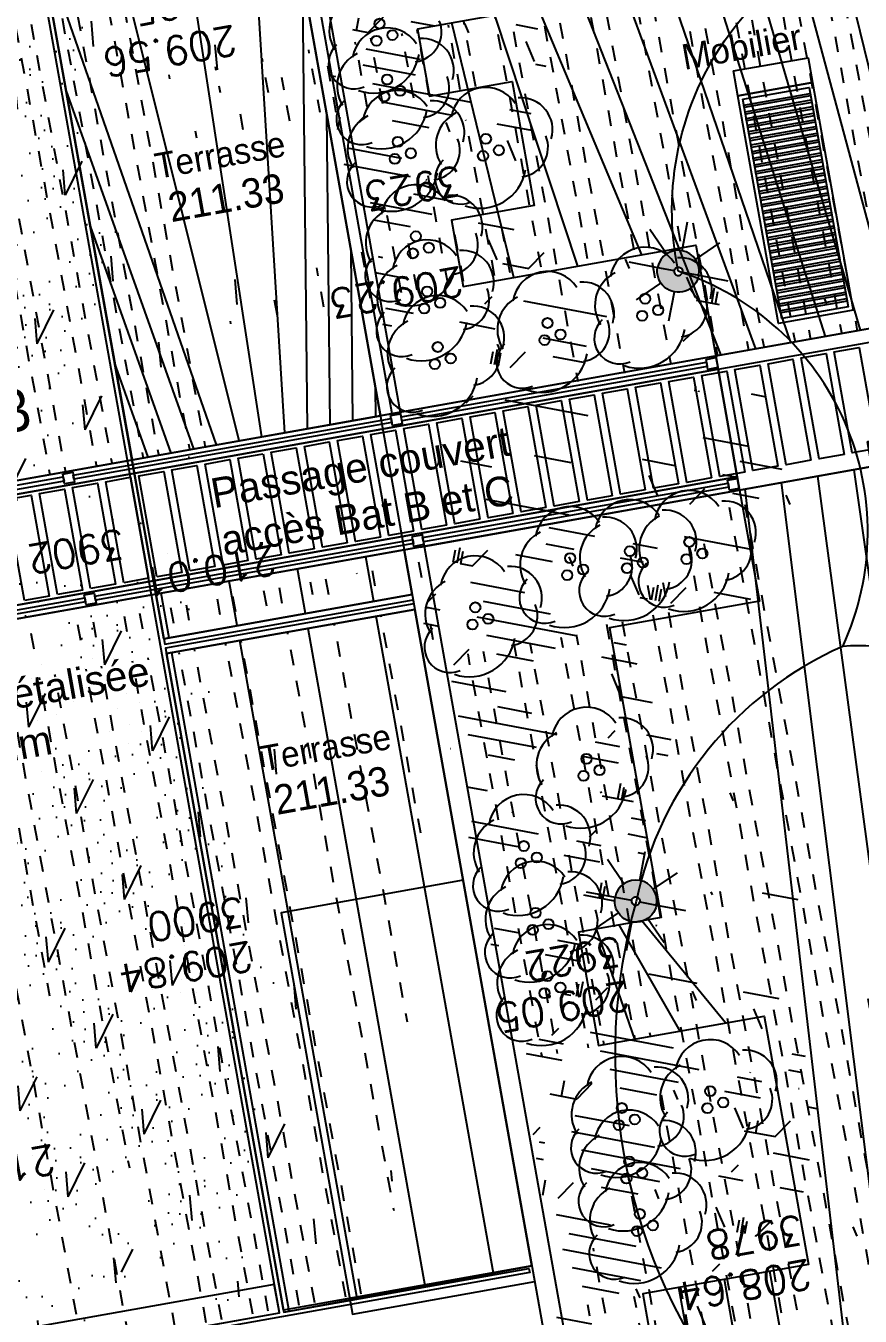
# Model space of a CAD drawing. Extents: x -2313930 to 3286427, y -3858277 to 2572692.
# Drawn here: x 421572 to 431493, y -306258 to -290912 of the extents above; entities that cross this region are included whole.
import ezdxf
from ezdxf.enums import TextEntityAlignment as Align
from ezdxf.lldxf.tags import DXFTag

# ---------------------------------------------------------------- set-up
doc = ezdxf.new("R2010")
doc.units = 0
doc.layers.add('_GAZELEC-RESERVATION 2', color=132, linetype='Continuous', lineweight=18)
doc.layers.add('Fond topo - P', color=252, linetype='Continuous', lineweight=50)
for name, color, linetype, plot in [('Fond topo - N', 252, 'Continuous', False), ('Fond topo - NCACHE', 252, 'Continuous', False), ('Fond topo - ZCACHE', 252, 'Continuous', False)]:
    doc.layers.add(name, color=color, linetype=linetype, plot=plot)
for name, color, linetype in [('Fond topo - Z_500', 252, 'Continuous'), ('prlm-VRD', 2, 'Continuous'), ('SA - arbuste', 252, 'Continuous'), ('SA - bât A-B', 252, 'Continuous'), ('SA - couvre sol', 252, 'Continuous'), ('SA - ECL-réso', 252, 'Eclairage public'), ('SA - platelage bois', 252, 'Continuous'), ('SA - végétation basse', 252, 'Continuous')]:
    doc.layers.add(name, color=color, linetype=linetype)
doc.styles.add('Arial', font='arial.ttf')
doc.styles.add('Lignes', font='arial.ttf', dxfattribs={"height": 0.35})
doc.styles.add('SIMPLEX', font='simplex_.ttf', dxfattribs={"height": 1.25})
tags = doc.linetypes.add('CACHE2', pattern=[4.762499928474426, 3.174999952316284, -1.587499976158142]).pattern_tags.tags
tags[6:7] = [DXFTag(74, 4), DXFTag(75, 0), DXFTag(340, '0'), DXFTag(46, 0.0), DXFTag(50, 0.0), DXFTag(44, 0.0), DXFTag(45, 0.0)]
tags[4:5] = [DXFTag(74, 4), DXFTag(75, 0), DXFTag(340, '0'), DXFTag(46, 0.0), DXFTag(50, 0.0), DXFTag(44, 0.0), DXFTag(45, 0.0)]
tags = doc.linetypes.add('Eclairage public', pattern='A,5,-0.25,["ECL",Lignes,S=1,R=0,X=0,Y=-0.18],-1.25', length=6.5).pattern_tags.tags
tags[15:16] = [DXFTag(74, 4), DXFTag(75, 0), DXFTag(340, '0'), DXFTag(46, 0.0), DXFTag(50, 0.0), DXFTag(44, 0.0), DXFTag(45, 0.0)]
tags[4:5] = [DXFTag(74, 4), DXFTag(75, 0), DXFTag(340, '0'), DXFTag(46, 0.0), DXFTag(50, 0.0), DXFTag(44, 0.0), DXFTag(45, 0.0)]
pattern_1 = [(280.4264001144857, (-277130161.1279894, -473864756.7787022), (55.32121061969438, 10.17969329456503), []), (280.4264001144857, (-277130142.6875859, -473864753.3854711), (55.32121061969438, 10.17969329456503), [18.75, -18.75]), (280.4264001144857, (-277130124.2471823, -473864749.99224), (55.32121061969438, 10.17969329456503), [18.75, -18.75])]
pattern_2 = [(349.2763985886067, (-277130161.1279894, -473864756.7787022), (22.32856350872324, 117.9043497231417), [37.5000005625, -202.5000030375]), (79.27639858860677, (-277130147.3110734, -473864759.3953308), (-235.8086994462835, 44.65712701744649), [15.000000225, -105.000001575]), (79.27639858860677, (-277130138.0997961, -473864761.1397498), (-235.8086994462835, 44.65712701744649), [15.000000225, -105.000001575]), (79.27639858860677, (-277130142.7054347, -473864760.2675403), (-235.8086994462835, 44.65712701744649), [18.75000028125, -101.25000151875]), (112.9664661186067, (-277130151.916716, -473864758.5231205), (-191.1515722884832, 280.4658259369293), [12.00000018, -420.7461593111922]), (45.58633105860677, (-277130133.4941673, -473864762.0119574), (22.32856353476547, 117.9043498154048), [12.00000018, -420.7461593111923]), (45.58633105860677, (-277130124.2828801, -473864763.7563783), (22.32856353476547, 117.9043498154048), [26.00000039, -406.6661590999923]), (112.9664661186067, (-277130161.1279894, -473864756.7787022), (-191.1515722884832, 280.4658259369293), [26.00000039, -406.6661590999922]), (349.2763985886067, (-277130073.3609553, -473864750.4999832), (22.32856350872324, 117.9043497231417), [44.42455106636825, -195.5754525336318]), (349.2763985886067, (-277130085.1249766, -473864728.4255323), (22.32856350872324, 117.9043497231417), [82.81008944215131, -56.09585564143782, 43.07431864611476, -58.01973967029608]), (349.2763985886067, (-277130096.7337571, -473864706.3804808), (22.32856350872324, 117.9043497231417), [119.4799495921992, -46.28746189431191, 29.47870124218051, -44.75389087130835]), (349.2763985886067, (-277130108.4191755, -473864684.3209158), (22.32856350872324, 117.9043497231417), [100.4611429069171, -139.5388606930829]), (349.2763985886067, (-277130104.5097786, -473864665.2146754), (22.32856350872324, 117.9043497231417), [65.56973938354608, -174.4302642164539])]
pattern_3 = [(63.75228758860676, (-277130161.1279894, -473864756.7787022), (-23.45095126548362, 279.2401461521268), [45.00000179999999, -235.223134908925]), (63.75228758860676, (-277130070.6913459, -473864682.3057902), (-23.45095126548362, 279.2401461521268), [45.00000179999999, -235.223134908925]), (63.75228758860676, (-277129980.2547024, -473864607.8328782), (-23.45095126548362, 279.2401461521268), [45.00000179999999, -235.223134908925]), (94.80050958860676, (-277130161.1279894, -473864756.7787022), (-147.3804408980185, 27.9107051026506), [30.00000119999999, -250.223135508925]), (94.80050958860676, (-277130070.6913459, -473864682.3057902), (-147.3804408980185, 27.9107051026506), [30.00000119999999, -250.223135508925]), (94.80050958860676, (-277129980.2547024, -473864607.8328782), (-147.3804408980185, 27.9107051026506), [30.00000119999999, -250.223135508925]), (349.2763985886067, (-277130150.4254121, -473864748.9555228), (90.43664346942202, 74.47291196122701), [0, -150.000006]), (349.2763985886067, (-277130128.2907439, -473864741.178331), (90.43664346942202, 74.47291196122701), [0, -150.000006]), (349.2763985886067, (-277130131.1123402, -473864724.186572), (90.43664346942202, 74.47291196122701), [0, -150.000006]), (349.2763985886067, (-277130107.9907268, -473864726.3211191), (90.43664346942202, 74.47291196122701), [0, -150.000006]), (349.2763985886067, (-277130114.7958684, -473864688.3802859), (90.43664346942202, 74.47291196122701), [0, -150.000006]), (349.2763985886067, (-277130145.871033, -473864715.8131706), (90.43664346942202, 74.47291196122701), [0, -150.000006]), (349.2763985886067, (-277130146.4181992, -473864709.3189448), (90.43664346942202, 74.47291196122701), [0, -150.000006]), (349.2763985886067, (-277130146.4030777, -473864682.394556), (90.43664346942202, 74.47291196122701), [0, -150.000006]), (349.2763985886067, (-277130175.4900693, -473864748.6971968), (90.43664346942202, 74.47291196122701), [0, -150.000006]), (349.2763985886067, (-277130174.2875769, -473864733.9636422), (90.43664346942202, 74.47291196122701), [0, -150.000006]), (349.2763985886067, (-277130189.2665902, -473864747.5843463), (90.43664346942202, 74.47291196122701), [0, -150.000006]), (349.2763985886067, (-277130188.2321773, -473864725.3383205), (90.43664346942202, 74.47291196122701), [0, -150.000006]), (349.2763985886067, (-277130175.8128164, -473864713.4801186), (90.43664346942202, 74.47291196122701), [0, -150.000006]), (349.2763985886067, (-277130177.2053921, -473864699.0031776), (90.43664346942202, 74.47291196122701), [0, -150.000006]), (349.2763985886067, (-277130185.5838336, -473864679.4629427), (90.43664346942202, 74.47291196122701), [0, -150.000006]), (349.2763985886067, (-277130158.2804474, -473864698.11404), (90.43664346942202, 74.47291196122701), [0, -150.000006]), (349.2763985886067, (-277130203.1613337, -473864706.8047658), (90.43664346942202, 74.47291196122701), [0, -150.000006]), (349.2763985886067, (-277130212.652973, -473864733.433686), (90.43664346942202, 74.47291196122701), [0, -150.000006]), (349.2763985886067, (-277130184.8232839, -473864761.1398489), (90.43664346942202, 74.47291196122701), [0, -150.000006]), (349.2763985886067, (-277130166.9053067, -473864770.5176433), (90.43664346942202, 74.47291196122701), [0, -150.000006]), (349.2763985886067, (-277130182.8034158, -473864783.9612368), (90.43664346942202, 74.47291196122701), [0, -150.000006]), (349.2763985886067, (-277130135.5774301, -473864791.408701), (90.43664346942202, 74.47291196122701), [0, -150.000006]), (349.2763985886067, (-277130151.59432, -473864765.1885123), (90.43664346942202, 74.47291196122701), [0, -150.000006]), (349.2763985886067, (-277130132.6665843, -473864764.2846365), (90.43664346942202, 74.47291196122701), [0, -150.000006])]

# ---------------------------------------------------------------- blocks, each defined once
blk = doc.blocks.new('Candélabre', base_point=(-13.42592592600001, -9.391534390999993))
for points in [[(-13.67592592600001, -9.391534390999993, -1), (-13.17592592600001, -9.391534390999993), (-13.37592592600001, -9.391534390999993, 1), (-13.475925926, -9.391534390999993)], [(-13.67592592600001, -9.391534390999993, -1), (-13.17592592600001, -9.391534390999993), (-13.37592592600001, -9.391534390999993, 1), (-13.475925926, -9.391534390999993)], [(-13.67592592600001, -9.391534390999993), (-13.475925926, -9.391534390999993, 1), (-13.37592592600001, -9.391534390999993), (-13.17592592600001, -9.391534390999993, -1)], [(-13.67592592600001, -9.391534390999993), (-13.475925926, -9.391534390999993, 1), (-13.37592592600001, -9.391534390999993), (-13.17592592600001, -9.391534390999993, -1)]]:
    blk.add_hatch(color=250).paths.add_polyline_path(points)
at = {"linetype": 'Continuous', "flags": 128}
for points in [[(-13.42592592600001, -9.141534390999993), (-13.42592592600001, -8.791534391999988)], [(-13.60270262100001, -9.214757695999992), (-13.850189994, -8.967270322999994)], [(-13.24914923200001, -9.214757696999996), (-13.001661857, -8.96727032199999)], [(-14.02592592600001, -9.391534390999993), (-13.67592592600001, -9.391534390999993)], [(-13.17592592600001, -9.391534390999993), (-12.825925927, -9.391534390999993)], [(-13.85018999600001, -9.815798461), (-13.60270262200001, -9.568311086999998)], [(-13.42592592600001, -9.991534390999988), (-13.42592592600001, -9.641534390999993)], [(-13.00166185800001, -9.815798458999993), (-13.249149231, -9.568311085999994)]]:
    blk.add_lwpolyline(points, dxfattribs=at)
for points in [[(-13.67592592600001, -9.391534390999993), (-13.475925926, -9.391534390999993, -1), (-13.37592592600001, -9.391534390999993), (-13.17592592600001, -9.391534390999993, 1)], [(-13.67592592600001, -9.391534390999993), (-13.475925926, -9.391534390999993, 1), (-13.37592592600001, -9.391534390999993), (-13.17592592600001, -9.391534390999993, -1)]]:
    blk.add_lwpolyline(points, format="xyb", close=True, dxfattribs=at)
blk = doc.blocks.new('PTOPO')
at = {"layer": 'Fond topo - NCACHE', "style": 'SIMPLEX'}
blk.add_attdef('MAT', text='', height=0.34, dxfattribs=at).set_placement((0.09999999986030161, -0.09999999962747097), align=Align.TOP_LEFT)
at = {"layer": 'Fond topo - ZCACHE', "style": 'SIMPLEX'}
blk.add_attdef('ALT', (0.09999999986030161, 0.09999999962747097), '', height=0.34, dxfattribs=at)
blk = doc.blocks.new('A$C1F970F0F')
at = {"layer": 'SA - couvre sol'}
h = blk.add_hatch(dxfattribs=at)
h.set_pattern_fill('PELOUSE6', color=256, scale=20.0000003, angle=-10.72360141139323, style=0, pattern_type=2)
h.set_pattern_definition(pattern_2)
h.paths.add_polyline_path([(-3402.623808803382, 4002.738312271429), (-3437.712507589949, 4199.636212808002), (-3240.81464163304, 4234.725105514619), (-3223.270195233028, 4136.276172657652), (-2523.393668735908, 4261.000187694139), (-2562.872126556909, 4482.529666060197), (-2956.667858459632, 4412.351880455288), (-2991.756751253422, 4609.249746452402), (-2794.85888531939, 4644.338639163351), (-2873.107116345795, 5083.420880229077), (-2676.209250280051, 5118.509773009871), (-2716.733466870143, 5345.90742274797), (-3626.306558289891, 5183.813676629252), (-3573.673219096088, 4888.466877775171), (-3886.433009378015, 4832.73039375921), (-3939.06634855449, 5128.077192704795), (-4875.622878340046, 4961.174765867798), (-4861.415331338533, 4881.450515412981), (-4762.966398399941, 4898.994961868626), (-4736.649728846019, 4751.321562402331), (-4835.098661767282, 4733.777116038193), (-4821.063104642834, 4655.017969675949), (-4544.422242371515, 4704.317750093585), (-4520.912684171495, 4572.396179924211), (-4896.002479472914, 4505.551953068259), (-5000.388478969709, 5091.303708193815), (-2644.601016008993, 5511.124216758372), (-2407.400474873673, 4180.096742493728)])
h = blk.add_hatch(dxfattribs=at)
h.set_pattern_fill('PELOUSE6', color=256, scale=20.0000003, angle=-10.72360141139323, style=0, pattern_type=2)
h.set_pattern_definition(pattern_2)
h.paths.add_polyline_path([(-4530.741633449554, 2455.926691246847), (-4867.580476492296, 4346.064681598684), (-4492.490680951018, 4412.908908219637), (-4468.981122882024, 4280.987338359439), (-4647.173052249411, 4249.232004214435), (-4585.76748988437, 3904.660738842532), (-4684.216422805634, 3887.116292478393), (-4660.177072840863, 3752.221847930361), (-4463.279206866626, 3787.310740728484), (-4410.645867672823, 3491.963941874403), (-4607.543733624184, 3456.875049071948), (-4589.999287218625, 3358.426116119144), (-4491.550354280032, 3375.970562574789), (-4456.461461509119, 3179.072696582007), (-4554.910394430382, 3161.528250217867), (-4502.277055231032, 2866.181451267949), (-4108.481323419815, 2936.359236890188), (-4073.392430608696, 2739.461370984579), (-4368.739229498649, 2686.828031726479), (-4333.844448654861, 2491.019406444888)])
at = {"layer": 'SA - platelage bois'}
h = blk.add_hatch(dxfattribs=at)
h.set_pattern_fill('PASSERELLE', color=256, scale=150, angle=-79.57359988551433, style=0, pattern_type=2)
h.set_pattern_definition(pattern_1)
h.paths.add_polyline_path([(-4875.622878340046, 4961.174765867798), (-4861.415331338533, 4881.450515412981), (-4762.966398399941, 4898.994961868626), (-4736.649728846019, 4751.321562402331), (-4835.098661767282, 4733.777116038193), (-4821.063104642834, 4655.017969675949), (-4544.422242371515, 4704.317750093585), (-4520.912684171495, 4572.396179924211), (-4068.335335630077, 4653.049355077584), (-4065.528224184668, 4637.297525763334), (-2881.979355956483, 4848.216111185977), (-2922.331582675059, 5074.648656927342), (-2676.209250280051, 5118.509773009871), (-2716.733466870143, 5345.90742274797), (-3626.306558289891, 5183.813676629252), (-3573.673219096088, 4888.466877775171), (-3886.433009378015, 4832.73039375921), (-3939.06634855449, 5128.077192704795)])
h = blk.add_hatch(dxfattribs=at)
h.set_pattern_fill('PASSERELLE', color=256, scale=150, angle=-79.57359988551433, style=0, pattern_type=2)
h.set_pattern_definition(pattern_1)
h.paths.add_polyline_path([(-5320.064803223802, 5038.39767955185), (-5214.977022221075, 4448.707946739098), (-4919.630223348451, 4501.341285905692), (-5024.718004328301, 5091.031018714111)])
h = blk.add_hatch(dxfattribs=at)
h.set_pattern_fill('PASSERELLE', color=256, scale=150, angle=-79.57359988551433, style=0, pattern_type=2)
h.set_pattern_definition(pattern_1)
h.paths.add_polyline_path([(-4335.267744219151, 4440.927387803801), (-4492.490680990537, 4412.908908511484), (-4468.981122882024, 4280.987338359439), (-4647.173052249411, 4249.232004214435), (-4585.76748988437, 3904.660738842532), (-4684.216422805634, 3887.116292478393), (-4660.177072840863, 3752.221847930361), (-4463.279206866626, 3787.310740728484), (-4410.645867672823, 3491.963941874403), (-4607.543733624184, 3456.875049071948), (-4589.999287218625, 3358.426116119144), (-4491.550354280032, 3375.970562574789), (-4456.461461509119, 3179.072696582007), (-4554.910394430382, 3161.528250217867), (-4537.365948024823, 3063.079317265063), (-4143.570216190728, 3133.25710288297), (-4064.620207443004, 2690.236904562595), (-4261.518073302859, 2655.14801174281), (-4270.290296560057, 2704.372478182124), (-4368.739229498649, 2686.828031726479), (-4333.843767498192, 2491.015584049302), (-3298.165509577112, 2675.607043131192), (-3324.284533135743, 2822.171087690233), (-3718.080264969837, 2751.993302072327), (-3726.852488209704, 2801.217768603146), (-3431.982729456081, 2853.766095122478), (-3467.0716222672, 3050.663961028087), (-3761.941380923771, 2998.115634395587), (-3814.574720123121, 3293.462433345506), (-3519.227921227619, 3346.095772507767), (-3554.31681402141, 3542.993638504882), (-3652.765747051507, 3525.449192066567), (-3670.310193457068, 3623.898125019371), (-3473.412327505706, 3658.987017821825), (-3526.045666699509, 3954.333816675906), (-4226.313273780827, 3829.540107731822)])
h = blk.add_hatch(dxfattribs=at)
h.set_pattern_fill('PASSERELLE', color=256, scale=150, angle=-79.57359988551433, style=0, pattern_type=2)
h.set_pattern_definition(pattern_1)
h.paths.add_polyline_path([(-5186.555019040117, 4289.22067532637), (-5177.093474902789, 4236.128152264114), (-4881.746676030165, 4288.761491430708), (-4891.208220150163, 4341.854014584469)])
h = blk.add_hatch(dxfattribs=at)
h.set_pattern_fill('PASSERELLE', color=256, scale=150, angle=-79.57359988551433, style=0, pattern_type=2)
h.set_pattern_definition(pattern_1)
h.paths.add_polyline_path([(-5173.93547457107, 4218.407344270288), (-5034.359019091333, 3435.187811647954), (-4739.445304348425, 3490.251359636215), (-4878.588675675568, 4271.040683432549)])
at = {"layer": 'SA - végétation basse'}
h = blk.add_hatch(dxfattribs=at)
h.set_pattern_fill('PELOUSE3', color=256, scale=30.0000012, angle=-10.72360141139323, style=0, pattern_type=2)
h.set_pattern_definition(pattern_3)
h.paths.add_polyline_path([(-5747.608684763781, 4929.631184226047), (-5319.781433882093, 5005.869132109715), (-5220.32081010621, 4447.755637823583), (-5648.142846471982, 4371.514072255571)])
h = blk.add_hatch(dxfattribs=at)
h.set_pattern_fill('PELOUSE3', color=256, scale=30.0000012, angle=-10.72360141139323, style=0, pattern_type=2)
h.set_pattern_definition(pattern_3)
h.paths.add_polyline_path([(-5619.730963426575, 4212.02499725101), (-5191.837471745217, 4288.279296829281), (-5045.695815772919, 3468.21978819995), (-5473.51785215602, 3391.978222540431)])
at = {"layer": 'SA - arbuste', "ltscale": 0.800000011920929}
for centre in [(-4920.74772022654, 4967.60826557184), (-4905.313338716865, 4954.028672042628), (-4924.222328154181, 4947.320449730572), (-4911.510937983407, 4901.26298820467), (-4914.985545911048, 4880.975172363402), (-4896.076556491061, 4887.683394583953), (-4794.090025082751, 4830.578956151398), (-4898.925765693043, 4827.016544090351), (-4883.491384200697, 4813.436950469633), (-4778.655643590405, 4816.99936253068), (-4902.400373597809, 4806.728728244751), (-4797.564633027721, 4810.291140218623), (-4877.393586645283, 4714.740462194453), (-4880.868194572924, 4694.452646353186), (-4861.959205152936, 4701.160868573736), (-4863.964093433779, 4649.216075609815), (-4867.438701338543, 4628.928259764214), (-4848.529711941433, 4635.636481989098), (-4604.806435596011, 4640.509672665263), (-4608.281043540981, 4620.221856732489), (-4589.372054103665, 4626.930079044545), (-4720.897196220556, 4611.625408907204), (-4705.462814728209, 4598.045815286488), (-4851.461714211336, 4583.059814193706), (-4724.371804165526, 4591.337592974431), (-4836.02733271899, 4569.480220572988), (-4854.936322138977, 4562.771998352438), (-4622.895664415998, 4340.334052895918), (-4552.210056460241, 4351.171220300306), (-4536.775674967895, 4337.591626679589), (-4693.917908120497, 4331.982988030934), (-4607.461282923652, 4326.7544592752), (-4555.684664365006, 4330.883404454707), (-4697.392516048138, 4311.695172189666), (-4678.483526628151, 4318.403394410218), (-4626.370272360969, 4320.046236963143), (-4806.748535305876, 4273.413111887661), (-4810.223143233516, 4253.125296046393), (-4791.314153813529, 4259.833518266943), (-4674.51565389294, 4093.340562589161), (-4659.081272400595, 4079.760968968443), (-4677.990261820582, 4073.052746747893), (-4749.073727792731, 3989.572516304966), (-4752.548335720372, 3969.284700463697), (-4733.639346300385, 3975.992922684248), (-4735.03578980674, 3910.206247288848), (-4719.601408314395, 3896.626653668131), (-4738.510397734382, 3889.91843144758), (-4721.03924842923, 3834.885069541161), (-4705.604866919555, 3821.305476011948), (-4724.513856356872, 3814.597253699892), (-4527.321608269306, 3698.07524560552), (-4632.59426815174, 3678.021523304503), (-4530.796216214277, 3677.787429672746), (-4511.88722677696, 3684.495651984803), (-4617.159886659394, 3664.441929683785), (-4636.068876079382, 3657.733707463235), (-4623.658505609221, 3614.344604642291), (-4608.224124116875, 3600.765011021573), (-4627.133113536863, 3594.056788801023), (-4610.979203864042, 3551.958245270849), (-4614.453811791684, 3531.670429429581), (-4595.544822371696, 3538.378651650132)]:
    blk.add_circle(centre, 6, dxfattribs=at)
at = {"layer": 'SA - arbuste', "ltscale": 0.6399999856948853}
for centre, radius, start, end in [((-4937.25665058936, 4959.757510663717), 43.180544, 116.3248626312973, 211.8320556308634), ((-4911.622835501415, 4920.858514567658), 41.674688, 32.90494450850222, 171.122222747956), ((-4882.586772647273, 4957.629122434145), 35.676672, 277.8831336789501, 22.28760178340445), ((-4950.939936615086, 4920.371135848712), 30.327872, 133.2696686423436, 293.7521367830749), ((-4870.016806120349, 4912.286875006085), 37.72767999999999, 342.9842594908044, 94.63470469373227), ((-4928.019868346227, 4893.412233296546), 43.180544, 116.3248626312973, 211.8320556308634), ((-4927.708730500763, 4939.760330071193), 54.727168, 251.0377365152544, 350.7437827194919), ((-4873.349990427017, 4891.283845071307), 35.676672, 277.8831336789501, 22.28760178340445), ((-4899.037663211052, 4846.612070453339), 41.674688, 32.90494467775616, 171.122222747956), ((-4794.201922618087, 4850.174482422879), 41.674688, 32.90494467775616, 171.1222224813845), ((-4941.703154371952, 4854.025858481541), 30.327872, 133.2696686423436, 293.7521365777301), ((-4857.431633847315, 4838.04043080026), 37.72767999999999, 342.9842594908044, 94.63470469373227), ((-4752.595893237021, 4841.602842861306), 37.72767999999999, 342.9842594908044, 94.63470461757107), ((-4915.434696032987, 4819.165789177895), 43.180544, 116.3248626312973, 211.8320556308634), ((-4918.471948280506, 4873.415052708355), 54.727168, 251.0377365152544, 350.7437825057393), ((-4810.598955440023, 4822.728201147435), 43.180544, 116.3248626312973, 211.8320556308634), ((-4755.929077503484, 4820.599813013701), 35.676672, 277.8831336789501, 22.28760178340445), ((-4860.764818113777, 4817.037400952656), 35.676672, 277.883133562608, 22.28760147896251), ((-4824.282241488626, 4783.341826336762), 30.327872, 133.2696686423436, 293.7521367830749), ((-4929.117982098917, 4779.779414275716), 30.327872, 133.2696686423436, 293.7521365777301), ((-4905.886775967267, 4799.168608589703), 54.727168, 251.0377365152544, 350.7437825057393), ((-4801.051035374302, 4802.731020559244), 54.727168, 251.0377365152544, 350.7437827194919), ((-4877.50548416329, 4734.335988557441), 41.674688, 32.90494467775616, 171.1222224813845), ((-4835.899454805101, 4725.764349000201), 37.72767999999999, 342.9842594908044, 94.63470461757107), ((-4893.902517008102, 4706.88970728633), 43.180544, 116.3248626312973, 211.8320556308634), ((-4839.232639088893, 4704.761319061091), 35.676672, 277.8831336789501, 22.28760178340445), ((-4864.07599092891, 4668.81160196847), 41.674688, 32.90494450850222, 171.122222747956), ((-4822.46996157072, 4660.239962411229), 37.72767999999999, 342.9842594908044, 94.63470469373227), ((-4604.918333131348, 4660.105198936744), 41.674688, 32.90494450850222, 171.122222747956), ((-4907.585803056705, 4667.503332475657), 30.327872, 133.2696683174558, 293.7521367830749), ((-4563.312303750282, 4651.533559375172), 37.72767999999999, 342.9842594908044, 94.63470469373227), ((-4880.473023773722, 4641.365320697359), 43.180544, 116.3248626312973, 211.8320557992154), ((-4884.354596942381, 4686.892526698138), 54.727168, 251.0377365152544, 350.7437827194919), ((-4721.009093755893, 4631.220935178687), 41.674688, 32.90494467775616, 171.1222224813845), ((-4621.31536597616, 4632.658917665633), 43.180544, 116.3248626312973, 211.8320556308634), ((-4825.803145854512, 4639.236932472119), 35.676672, 277.8831336789501, 22.28760178340445), ((-4679.403064374826, 4622.649295617114), 37.72767999999999, 342.9842594908044, 94.63470461757107), ((-4851.573611729344, 4602.655340556694), 41.674688, 32.90494450850222, 171.122222747956), ((-4737.406126600704, 4603.774653907575), 43.180544, 116.3248626312973, 211.8320554210229), ((-4566.645488016745, 4630.530529527568), 35.676672, 277.883133562608, 22.28760178340445), ((-4894.156309822324, 4601.978945886685), 30.327872, 133.2696686423436, 293.7521365777301), ((-4809.967582365606, 4594.083700903615), 37.72767999999999, 342.9842594908044, 94.63470461757107), ((-4867.970644551279, 4575.20905928125), 43.180544, 116.3248626312973, 211.8320556308634), ((-4870.925103708002, 4621.368140109167), 54.727168, 251.0377364883117, 350.7437829327423), ((-4682.736248664165, 4601.646265773842), 35.676672, 277.883133562608, 22.28760147896251), ((-4634.998652001886, 4593.272542850627), 30.327872, 133.2696689600436, 293.7521365777301), ((-4611.767445870234, 4612.661737164614), 54.727168, 251.0377365152544, 350.7437825057393), ((-4813.300766632069, 4573.080671056011), 35.676672, 277.883133562608, 22.28760147896251), ((-4751.08941262643, 4564.38827909257), 30.327872, 133.2696683174558, 293.7521367830749), ((-4727.858206517654, 4583.77747341089), 54.727168, 251.0377365152544, 350.7437825057393), ((-4881.65393061721, 4535.822684379071), 30.327872, 133.2696683174558, 293.7521367830749), ((-4858.422724485558, 4555.211878693059), 54.727168, 251.0377365152544, 350.7437825057393), ((-4552.321953955372, 4370.766746658962), 41.674688, 32.90494450850222, 171.1222224813845), ((-4694.029805638505, 4351.578514393922), 41.674688, 32.90494430062202, 171.122222747956), ((-4623.007561951335, 4359.929579167399), 41.674688, 32.90494450850222, 171.1222224813845), ((-4581.401532570269, 4351.357939605827), 37.72767999999999, 342.9842592210746, 94.63470469373227), ((-4510.715924597182, 4362.195107101722), 37.72767999999999, 342.9842594908044, 94.63470461757107), ((-4652.423776280315, 4343.006874836681), 37.72767999999999, 342.9842594908044, 94.63470469373227), ((-4568.718986800184, 4343.320465387851), 43.180544, 116.3248626312973, 211.8320556308634), ((-4710.426838483317, 4324.132233122811), 43.180544, 116.3248626312973, 211.8320556308634), ((-4639.404594796147, 4332.483297896289), 43.180544, 116.3248626312973, 211.8320556308634), ((-4584.734716859608, 4330.354909762555), 35.676672, 277.883133562608, 22.28760147896251), ((-4514.049108880974, 4341.192077162611), 35.676672, 277.8831336789501, 22.28760147896251), ((-4806.860432823883, 4293.008638250649), 41.674688, 32.90494450850222, 171.122222747956), ((-4655.756960564107, 4322.003844897572), 35.676672, 277.8831336789501, 22.28760147896251), ((-4765.254403465693, 4284.436998693408), 37.72767999999999, 342.9842594908044, 94.63470469373227), ((-4653.087880821872, 4293.096923081283), 30.327872, 133.2696686423436, 293.7521367830749), ((-4582.402272848787, 4303.934090577178), 30.327872, 133.2696686423436, 293.7521367830749), ((-4559.171066734463, 4323.323284799659), 54.727168, 251.0377365523678, 350.7437825057393), ((-4823.257465668696, 4265.562356979537), 43.180544, 116.3248626312973, 211.8320556308634), ((-4724.110124531919, 4284.745858312137), 30.327872, 133.2696689600436, 293.7521365777301), ((-4629.856674730427, 4312.486117308096), 54.727168, 251.0377365152544, 350.7437827194919), ((-4700.878918417596, 4304.135052534619), 54.727168, 251.0377365152544, 350.7437827194919), ((-4768.587587749485, 4263.433968754298), 35.676672, 277.8831336789501, 22.28760178340445), ((-4836.940751717297, 4226.175982168864), 30.327872, 133.2696686423436, 293.7521365777301), ((-4813.709545602974, 4245.565176391345), 54.727168, 251.0377364883117, 350.7437829327423), ((-4674.627551410949, 4112.936088952149), 41.674688, 32.90494467775616, 171.122222747956), ((-4633.021522029882, 4104.364449390576), 37.72767999999999, 342.9842594908044, 94.63470461757107), ((-4691.024584232884, 4085.489807676705), 43.180544, 116.3248626312973, 211.8320556308634), ((-4636.354706313675, 4083.361419451466), 35.676672, 277.8831336789501, 22.28760147896251), ((-4704.707870281487, 4046.103432866032), 30.327872, 133.2696686423436, 293.7521367830749), ((-4681.476664167163, 4065.492627088513), 54.727168, 251.0377365523678, 350.7437825057393), ((-4749.185625310739, 4009.168042667953), 41.674688, 32.90494467775616, 171.1222224813845), ((-4707.579595929672, 4000.59640310638), 37.72767999999999, 342.9842594908044, 94.63470461757107), ((-4765.582658155551, 3981.721761396842), 43.180544, 116.3248626312973, 211.8320556308634), ((-4710.912780236341, 3979.593373171603), 35.676672, 277.8831336789501, 22.28760178340445), ((-4779.265944181276, 3942.335386581836), 30.327872, 133.2696683174558, 293.7521367830749), ((-4735.147687342078, 3929.80177356033), 41.674688, 32.90494467775616, 171.1222224813845), ((-4756.03473808983, 3961.72458080865), 54.727168, 251.0377364883117, 350.7437825057393), ((-4693.541657961011, 3921.230133998757), 37.72767999999999, 342.9842594908044, 94.63470461757107), ((-4751.544720169561, 3902.355492380724), 43.180544, 116.3248626312973, 211.8320556308634), ((-4696.87484225035, 3900.227104155485), 35.676672, 277.8831336789501, 22.28760178340445), ((-4765.228006212615, 3862.969117474213), 30.327872, 133.2696686423436, 293.7521367830749), ((-4721.151145947239, 3854.480595904148), 41.674688, 32.90494467775616, 171.1222224813845), ((-4679.545116566172, 3845.908956342575), 37.72767999999999, 342.9842594908044, 94.63470469373227), ((-4741.99680010384, 3882.358311792532), 54.727168, 251.0377364883117, 350.7437825057393), ((-4737.54817879205, 3827.034314633037), 43.180544, 116.3248626312973, 211.8320556308634), ((-4682.87830087284, 3824.905926407798), 35.676672, 277.8831336789501, 22.28760178340445), ((-4751.231464840652, 3787.647939822364), 30.327872, 133.2696686423436, 293.7521365777301), ((-4728.00025872633, 3807.037134044845), 54.727168, 251.0377364883117, 350.7437829327423), ((-4527.433505804644, 3717.670771877002), 41.674688, 32.90494467775616, 171.1222224813845), ((-4485.827476423578, 3709.099132315429), 37.72767999999999, 342.9842594908044, 94.63470461757107), ((-4632.706165669748, 3697.617049667491), 41.674688, 32.90494467775616, 171.1222224813845), ((-4591.100136306011, 3689.045410014412), 37.72767999999999, 342.9842594908044, 94.63470461757107), ((-4543.830538649456, 3690.22449060589), 43.180544, 116.3248626312973, 211.8320556308634), ((-4649.10319851456, 3670.17076839638), 43.180544, 116.3248626312973, 211.8320556308634), ((-4489.160660712916, 3688.096102472157), 35.676672, 277.883133562608, 22.28760147896251), ((-4623.77040312723, 3633.940131005279), 41.674688, 32.90494450850222, 171.122222747956), ((-4594.43332059535, 3668.04238017114), 35.676672, 277.8831336789501, 22.28760178340445), ((-4557.513824675181, 3650.838115790885), 30.327872, 133.2696683174558, 293.7521367830749), ((-4662.786484540286, 3630.784393581374), 30.327872, 133.2696683174558, 293.7521367830749), ((-4582.164373769039, 3625.368491448038), 37.72767999999999, 342.9842594908044, 94.63470469373227), ((-4534.282618583735, 3670.227310017699), 54.727168, 251.0377364883117, 350.7437827194919), ((-4640.167435972041, 3606.493849734167), 43.180544, 116.3248626312973, 211.8320556308634), ((-4639.555278448839, 3650.173587808187), 54.727168, 251.0377364883117, 350.7437825057393), ((-4611.09110138205, 3571.553771633837), 41.674688, 32.90494450850222, 171.122222747956), ((-4585.497558052831, 3604.365461508928), 35.676672, 277.8831336789501, 22.28760178340445), ((-4569.485072000984, 3562.982132072264), 37.72767999999999, 342.9842594908044, 94.63470469373227), ((-4653.850722020643, 3567.107474923494), 30.327872, 133.2696686423436, 293.7521365777301), ((-4627.488134226862, 3544.107490362726), 43.180544, 116.3248626312973, 211.8320557992154), ((-4630.619515906321, 3586.496669145975), 54.727168, 251.0377365152544, 350.7437825057393), ((-4572.818256307652, 3541.979102137487), 35.676672, 277.8831336789501, 22.28760178340445), ((-4641.171420252587, 3504.72111554772), 30.327872, 133.2696686423436, 293.7521365777301), ((-4617.940214161141, 3524.110309774534), 54.727168, 251.0377364883117, 350.7437829327423)]:
    blk.add_arc(centre, radius, start, end, dxfattribs=at)
at = {"layer": 'SA - bât A-B', "linetype": 'Continuous', "ltscale": 2.539999961853027}
blk.add_line((-5011.987817731413, 5099.394161246686), (-4905.847372712563, 4503.797508346077), dxfattribs=at)
at = {"layer": 'SA - bât A-B', "ltscale": 2.539999961853027}
blk.add_line((-5661.917648053106, 4220.759048003036), (-4822.62495231756, 4370.32822323758), dxfattribs=at)
at = {"layer": 'SA - bât A-B', "linetype": 'Continuous', "ltscale": 2.539999961853027, "elevation": 9.999999999999998e-08, "flags": 128}
for points in [[(-4891.208220167493, 4341.854014492964), (-4550.158628513374, 2428.087821803657), (-3171.873868801296, 2673.710017606947), (-3404.319882600679, 3978.057930172946), (-2379.562068281582, 4160.679690604004), (-2625.183937557962, 5538.9626177042), (-5028.226891870663, 5110.720795591417), (-4919.630223348451, 4501.341285905692)], [(-4870.387587714489, 4361.816510965448), (-4530.741633449554, 2455.926691246847), (-3199.716966173931, 2693.153391904228), (-3432.158289101265, 3997.474982045343), (-2407.400474873673, 4180.096742493728), (-2644.601016008993, 5511.124216758372), (-5000.388478969709, 5091.303708193815), (-4893.195368027506, 4489.800123754009)], [(-3519.227921227619, 3346.095772507767), (-3554.31681402141, 3542.993638504882), (-3652.765747051507, 3525.449192066567), (-3670.310193457068, 3623.898125019371), (-3473.412327505706, 3658.987017821825), (-3526.045673387598, 3954.333854435716), (-4226.313273780827, 3829.540107731822), (-4335.267744219151, 4440.927387803801), (-4492.490680990537, 4412.908908511484), (-4468.981122882024, 4280.987338359439), (-4647.173052249411, 4249.232004214435), (-4585.767489775534, 3904.660738916708), (-4684.216422788304, 3887.116292569898), (-4660.177072840863, 3752.221847930361), (-4463.279206866626, 3787.310740728484), (-4410.645867672823, 3491.963941874403), (-4607.543733624184, 3456.875049071948), (-4589.999287218625, 3358.426116119144)]]:
    blk.add_lwpolyline(points, dxfattribs=at)
for points in [[(-4821.063104642834, 4655.017969675949), (-4544.422242371515, 4704.317750093585), (-4518.105572726086, 4556.644350609961), (-2832.754889553043, 4856.988334378877), (-2873.107116231412, 5083.420880207415), (-2676.209250280051, 5118.509773009871), (-2716.733466870143, 5345.90742274797), (-3626.306558272562, 5183.813676720758), (-3573.673219096088, 4888.466877775171), (-3886.433009378015, 4832.73039375921), (-3939.06634855449, 5128.077192704795), (-4875.622878340046, 4961.174765867798), (-4861.415331338533, 4881.450515412981), (-4762.966398399941, 4898.994961868626), (-4736.649728846019, 4751.321562402331), (-4835.098661767282, 4733.777116038193)], [(-4499.742894721237, 4911.344489581298), (-4411.138855136674, 4927.134491336422), (-4405.875521137713, 4897.599811483336), (-4494.479560836657, 4881.809809749874)], [(-4494.479560836657, 4881.809809749874), (-4405.875521137713, 4897.599811483336), (-4357.628293569735, 4626.865245800994), (-4446.232333268679, 4611.075244067531)], [(-4488.6798918638, 4877.76458538603), (-4409.920745478679, 4891.800142506147), (-4363.427962559922, 4630.910470073331), (-4442.187108927713, 4616.874913044721)], [(-4487.422804467986, 4870.710563244559), (-4408.663658100195, 4884.746120273168), (-4408.137324750627, 4881.792652297391), (-4486.896471135747, 4867.757095177276)], [(-4486.01924874528, 4862.834648587434), (-4407.260102360161, 4876.87020570755), (-4406.733769027922, 4873.916737640267), (-4485.492915413042, 4859.881180520151)], [(-4484.615693022576, 4854.95873393031), (-4405.856546637456, 4868.994291050425), (-4405.330213305218, 4866.040822983142), (-4484.089359673008, 4852.005265954532)], [(-4335.267744219151, 4440.927387803801), (-4492.490680990537, 4412.908908511484), (-4518.105572726086, 4556.644350609961), (-2832.754889553043, 4856.988334378877), (-2812.403331702073, 4742.787572111823), (-4340.531078218113, 4470.462067656887)], [(-4483.212137317201, 4847.082819181678), (-4404.452990937628, 4861.118376397632), (-4403.926657565184, 4858.164908417522), (-4482.685803950303, 4844.129351297407)], [(-4481.808581617373, 4839.206904528886), (-4403.049435306429, 4853.242461757836), (-4402.523101842478, 4850.288993760398), (-4481.282248227599, 4836.253436640282)], [(-4480.405025877339, 4831.330989963268), (-4401.645879583723, 4845.366547100712), (-4401.119546119774, 4842.413079103273), (-4479.878692504893, 4828.377521983158)], [(-4479.001470246139, 4823.455075323472), (-4400.24232384369, 4837.490632535093), (-4399.715990397069, 4834.537164446147), (-4478.47513676486, 4820.501607417538)], [(-4477.597914523434, 4815.579160666346), (-4398.838768120985, 4829.614717877968), (-4398.312434788746, 4826.661249810684), (-4477.071581042155, 4812.625692760414)], [(-4476.19435880073, 4807.703246009221), (-4397.435212398281, 4821.738803220843), (-4396.908879048712, 4818.785335245066), (-4475.668025433832, 4804.74977812495)], [(-4474.790803060696, 4799.827331443603), (-4396.031656675576, 4813.862888563718), (-4395.505323326008, 4810.90942058794), (-4474.264469711127, 4796.873863467825)], [(-4473.387247337991, 4791.951416786478), (-4394.628100958418, 4805.986974002431), (-4394.101767603303, 4803.033505930815), (-4472.860913988423, 4788.9979488107)], [(-4471.983691638162, 4784.075502133684), (-4393.224545235713, 4798.111059345306), (-4392.698211880598, 4795.157591273691), (-4471.457358248389, 4781.122034245082)], [(-4470.580135915458, 4776.19958747656), (-4391.820989621843, 4790.235144614005), (-4391.294656140564, 4787.281676708071), (-4470.053802525684, 4773.246119587957)], [(-4469.176580192753, 4768.323672819435), (-4390.417433899139, 4782.35922995688), (-4389.891100417859, 4779.405762050947), (-4468.650246802979, 4765.370204930831)], [(-4467.773024544225, 4760.447758271145), (-4389.013878176434, 4774.483315299755), (-4388.487544695155, 4771.529847393822), (-4467.246691080274, 4757.494290273706)], [(-4466.36946882152, 4752.571843614021), (-4387.610322436401, 4766.607400734136), (-4387.083989086832, 4763.653932758359), (-4465.843135357569, 4749.618375616581)], [(-4464.965913098815, 4744.695928956896), (-4386.206766713695, 4758.731486077011), (-4385.680433364127, 4755.778018101234), (-4464.439579731918, 4741.742461072624)], [(-4463.56235737611, 4736.82001429977), (-4384.803211013867, 4750.855571424218), (-4384.276877624093, 4747.902103535615), (-4463.036024009212, 4733.866546415499)], [(-4462.158801658952, 4728.944099738484), (-4383.399655291162, 4742.979656767094), (-4382.873321901387, 4740.02618887849), (-4461.632468286509, 4725.990631758374)], [(-4460.755245936248, 4721.068185081359), (-4381.996099568457, 4735.103742109969), (-4381.469766178684, 4732.150274221365), (-4460.228912563804, 4718.114717101249)], [(-4459.351690213542, 4713.192270424234), (-4380.592543919929, 4727.227827561679), (-4380.066210455979, 4724.27435956424), (-4458.82535682377, 4710.23880253563)], [(-4457.948134490838, 4705.31635576711), (-4379.188988197224, 4719.351912904554), (-4378.662654715945, 4716.398444998621), (-4457.421801118394, 4702.362887787)], [(-4456.54457885964, 4697.440441127314), (-4377.785432474519, 4711.47599824743), (-4377.259099016116, 4708.522530345828), (-4456.018245395689, 4694.486973129875)], [(-4455.141023119606, 4689.564526561694), (-4376.381876751815, 4703.600083590304), (-4375.855543384918, 4700.646615706032), (-4454.614689695861, 4686.611058477082)], [(-4453.737467396901, 4681.688611904569), (-4374.97832101178, 4695.724169024685), (-4374.451987662213, 4692.770701048908), (-4453.211134064662, 4678.735143837286)], [(-4452.333911697072, 4673.812697251777), (-4373.574765311952, 4687.848254371893), (-4373.048431939507, 4684.894786391783), (-4451.807578324628, 4670.859229271668)], [(-4450.930355974368, 4665.936782594652), (-4372.171209589247, 4679.972339714768), (-4371.644876199473, 4677.018871826163), (-4450.404022601922, 4662.983314614543)], [(-4449.526800251662, 4658.060867937527), (-4370.767653866543, 4672.096425057643), (-4370.241320476769, 4669.142957169039), (-4449.000466879218, 4655.107399957417)], [(-4448.123244511628, 4650.184953371908), (-4369.364098235344, 4664.220510417847), (-4368.837764771393, 4661.267042420408), (-4447.596911156514, 4647.231485300293)], [(-4446.719688788924, 4642.309038714783), (-4367.96054249531, 4656.344595852228), (-4367.434209071565, 4653.391127767615), (-4446.193355433808, 4639.355570643168)], [(-4445.316133157724, 4634.433124074988), (-4366.556986772604, 4648.468681195103), (-4366.03065334886, 4645.515213110491), (-4444.789799716651, 4631.479656081881)], [(-4443.91257743502, 4626.557209417862), (-4365.1534310499, 4640.592766537978), (-4364.627097700332, 4637.639298562201), (-4443.386243993946, 4623.603741424756)]]:
    blk.add_lwpolyline(points, close=True, dxfattribs=at)
at = {"layer": 'SA - bât A-B', "ltscale": 2.539999961853027, "elevation": 9.999999999999998e-08, "flags": 128}
for points in [[(-4880.606287056421, 4282.362310870307), (-4879.72906472349, 4277.439864101785), (-5175.074775250284, 4224.800417823336), (-5034.359019091333, 3435.187811647954), (-4742.95190375203, 3487.125357388083), (-4742.0746814191, 3482.202910619562), (-5506.038401039833, 3346.058006703334), (-5506.9156234303, 3350.980453293176), (-5039.702805419353, 3434.235493811883), (-5325.847200644801, 5039.906584612185), (-5793.058930253068, 4956.64543678128), (-5793.936152585999, 4961.567883549801), (-5026.033836163125, 5098.414679262473), (-5025.156613887041, 5093.492232694292), (-5320.502392487839, 5040.853168600118), (-5175.951997384936, 4229.722863511644)], [(-5320.064803206473, 5038.397679643355), (-5024.718004328301, 5091.031018714111), (-4881.746676030165, 4288.761491430708), (-5177.093474902789, 4236.128152264114)], [(-5319.786993428183, 5005.90032837553), (-5325.846112407806, 5039.900477426152), (-5793.053067816459, 4956.612540485261), (-5506.909760993689, 3350.947556997156), (-5039.702805510859, 3434.235493829213), (-5045.76192449048, 3468.235642879835), (-5473.589306774858, 3391.965484701508), (-5747.614375747221, 4929.630170014192)], [(-5687.532733795879, 4364.494455562055), (-5659.110730614919, 4205.007184149327), (-4039.913332426243, 4493.562083660523), (-4068.335335630077, 4653.049355077584)], [(-4368.303700447276, 4455.355197135614), (-4397.83838033745, 4450.09186319107), (-4419.242604979061, 4570.199561427007), (-4389.707925020258, 4575.462895358555)], [(-4328.924127266155, 4462.372975697837), (-4358.458807133452, 4457.109641748961), (-4379.86303179794, 4577.217339989232), (-4350.328351947972, 4582.480673846602)], [(-5687.532539788655, 4364.494490101513), (-4520.912684188825, 4572.396179832705), (-4518.105572726086, 4556.644350609961), (-5684.725428325916, 4348.74266087877)], [(-4895.037534870922, 4500.13726178673), (-4531.76161159323, 4564.87615498289), (-4530.88438929427, 4559.953708410377), (-4894.160312612167, 4495.214815127043)], [(-4532.375667268707, 4568.321867672016), (-4520.561795285185, 4570.427201244634), (-4518.456461726778, 4558.613329311199), (-4530.270333618793, 4556.507995721251)], [(-4447.062846832396, 4441.319640015498), (-4476.597526699694, 4436.056306066622), (-4498.001751364181, 4556.164004306892), (-4468.467071422707, 4561.427338146934)], [(-4407.683273651274, 4448.337418577722), (-4437.217953501243, 4443.074084720351), (-4458.622178183059, 4563.181782869116), (-4429.087498201379, 4568.445116796332)], [(-5684.72542823441, 4348.742660861441), (-4518.105572726086, 4556.644350609961), (-4495.297792453276, 4428.660737734227), (-5661.91764794427, 4220.759048077212)], [(-4525.821993217516, 4427.284082895383), (-4555.356673067484, 4422.020749038013), (-4576.760897657795, 4542.128447169448), (-4547.226217790499, 4547.391781118324)], [(-4486.442420036395, 4434.301861457607), (-4515.977099903692, 4429.03852750873), (-4537.381324459344, 4549.146225823177), (-4507.846644586501, 4554.409559676216)], [(-4604.581139602636, 4413.248525775268), (-4634.115819452604, 4407.985191917896), (-4655.520044025586, 4528.092890140838), (-4625.985364175618, 4533.356223998209)], [(-4565.201566421514, 4420.266304337491), (-4594.736246288811, 4415.002970388615), (-4616.140470838916, 4535.110668607223), (-4586.60579097162, 4540.3740025561)], [(-4722.719859077372, 4392.195190075598), (-4752.254539041722, 4386.931856239889), (-4773.658763609157, 4507.039554366993), (-4744.12408374186, 4512.302888315869)], [(-4683.340285896251, 4399.212968637823), (-4712.874965855053, 4393.949634706276), (-4734.279190410706, 4514.057333020723), (-4704.744510560738, 4519.320666878093)], [(-4643.960712789305, 4406.230747308882), (-4673.495392673932, 4400.9674132685), (-4694.899617224038, 4521.075111487108), (-4665.36493735674, 4526.338445435985)], [(-5284.895629025594, 4430.6611970875), (-4906.851406854444, 4498.031928214111), (-4905.974184504183, 4493.109481537096), (-5284.01840676684, 4425.738750427814)], [(-4907.465462455743, 4501.477640794402), (-4895.651590546399, 4503.582974475856), (-4893.546256936691, 4491.769102437917), (-4905.360128902883, 4489.663768956804)], [(-4801.479005462492, 4378.159632955483), (-4831.01368531246, 4372.896299098113), (-4852.417909976948, 4493.003997338383), (-4822.883230126979, 4498.267331195754)], [(-4762.099432264041, 4385.177411609213), (-4791.634112240174, 4379.91407758616), (-4813.038336813155, 4500.021775809101), (-4783.503656945858, 4505.285109757978)], [(-4880.238151847612, 4364.124075835368), (-4909.77283169758, 4358.860741977997), (-4931.177056362068, 4478.968440218268), (-4901.642376420594, 4484.231774058309)], [(-4840.858578649161, 4371.141854489098), (-4870.393258516458, 4365.878520540221), (-4891.797483198276, 4485.986218688986), (-4862.262803290772, 4491.249552725036)], [(-4958.997298215402, 4350.088518806759), (-4988.531978100029, 4344.825184766376), (-5009.936202655681, 4464.932883080823), (-4980.401522805713, 4470.196216938194)], [(-4919.61772505161, 4357.106297277476), (-4949.152404901578, 4351.842963420106), (-4970.556629583395, 4471.95066156887), (-4941.021949584386, 4477.213995587591)], [(-5059.160669173504, 4456.160659909585), (-5037.756444600523, 4336.052961686642), (-5067.29112446782, 4330.789627737767), (-5088.695349058131, 4450.897325869202)], [(-4998.376871413853, 4343.070740153029), (-5027.911551286698, 4337.807406299989), (-5049.315775836803, 4457.915104518599), (-5019.781095986835, 4463.17843837597)], [(-5185.429844074267, 4309.736291968254), (-5206.834068607042, 4429.843990278368), (-5177.299388757075, 4435.107324135739), (-5155.895164166764, 4314.999626004304)], [(-5146.050270852939, 4316.754070617651), (-5167.454495425921, 4436.861768840592), (-5137.919815535747, 4442.125102785137), (-5116.515590985642, 4322.017404566527)], [(-5106.670697671818, 4323.771849179875), (-5128.074922221923, 4443.879547398484), (-5098.540242371955, 4449.142881255854), (-5077.136017781644, 4329.035183124419)], [(-5674.75372322047, 4361.185132301098), (-5296.709501031992, 4428.555863519214), (-5295.832278658855, 4423.633416837866), (-5673.876500944387, 4356.262685732918)], [(-5661.917648053106, 4220.759048003036), (-4495.297792453276, 4428.660737734227), (-4492.490680990537, 4412.908908511484), (-5659.110536590367, 4205.007218780292)], [(-5297.323556633291, 4432.001576099505), (-5285.509684723947, 4434.10690978096), (-5283.404351091363, 4422.293037738688), (-5295.218223057555, 4420.187704257575)], [(-5264.188990442058, 4295.700734939644), (-5285.593215009492, 4415.808433066747), (-5256.058535124866, 4421.071767107129), (-5234.654310460379, 4300.964068866859)], [(-5224.80941723806, 4302.718513497535), (-5246.213641811041, 4422.826211720477), (-5216.678961938197, 4428.089545573515), (-5195.274737296586, 4307.981847337577)], [(-4869.422643152702, 4356.401819596746), (-4506.146719834805, 4421.14071288008), (-4505.26949757605, 4416.218266220393), (-4868.545420876619, 4351.479373028566)], [(-4506.760775533158, 4424.586425573538), (-4494.94690354409, 4426.691759050319), (-4492.841569991229, 4414.877887212721), (-4504.655441900573, 4412.772553531267)], [(-5342.948136712796, 4281.665177797867), (-5364.352361377283, 4401.772876038137), (-5334.817681509986, 4407.036209987014), (-5313.413456845498, 4286.928511746743)], [(-5303.568563531674, 4288.682956360091), (-5324.972788196161, 4408.790654600361), (-5295.438108323317, 4414.053988453399), (-5274.033883664377, 4293.946290308967)], [(-4881.850570720194, 4357.742198695924), (-4870.03669881085, 4359.847532377378), (-4867.931365178266, 4348.033660335107), (-4879.745237184664, 4345.928326766821)], [(-5259.280737307374, 4286.925754897517), (-4881.236515118895, 4354.296486115632), (-4880.359292763087, 4349.37403934278), (-5258.40351503129, 4282.003308329337)], [(-5649.138831484922, 4217.44969020262), (-5271.094609273566, 4284.820421416403), (-5270.217386940635, 4279.897974647883), (-5648.261609208838, 4212.52724363444)], [(-5271.708664874865, 4288.266133996694), (-5259.89479298285, 4290.371467586643), (-5257.789459355814, 4278.55759564021), (-5269.603331339335, 4276.452262067591)], [(-5173.93547457107, 4218.407344270288), (-4878.588675675568, 4271.040683432549), (-4739.445304348425, 3490.251359636215), (-5034.79210323838, 3437.618020378115)]]:
    blk.add_lwpolyline(points, close=True, dxfattribs=at)
blk.add_lwpolyline([(-4872.502922891676, 4345.187459338026), (-4335.267744219151, 4440.927387803801), (-4340.531078218113, 4470.462067656887), (-4060.132965714846, 4520.431422418637), (-4083.291635023007, 4650.384013812597), (-5687.53253967982, 4364.49449017569), (-5659.110536498862, 4205.007218762963), (-4891.208220167493, 4341.854014492964)], dxfattribs=at)
at = {"layer": 'SA - bât A-B', "linetype": 'CACHE2', "ltscale": 0.1500000059604645, "elevation": 9.999999999999998e-08, "flags": 128}
blk.add_lwpolyline([(-4821.185485955293, 3948.928338046921), (-5037.773138442799, 3910.330556000443), (-4952.699512058281, 3432.948280208203), (-4736.111859530571, 3471.546062341855)], dxfattribs=at)
at = {"layer": 'SA - ECL-réso', "ltscale": 0.75, "elevation": 9.999999999999998e-08, "flags": 128}
for points in [[(-4369.874974451702, 4227.062549708057, 0.4494577209068973), (-4565.401400396702, 4673.066385597581, -0.443058817884025), (-4255.697642165277, 5099.253156840582, 0.347644067554528), (-3731.071155143582, 4884.60289264525, -0.3019893690622334), (-2960.449616895612, 4586.653190246761, 0.2898849259744576), (-3262.91714472225, 4205.133301415073)], [(-4147.194311888063, 4080.129968697482, 0.3461317724329636), (-4369.874974451702, 4227.062549708057, 0.2412726222501949), (-4615.533278049003, 3923.516989128872, 0.2293300014511306), (-4512.327666494318, 3346.350587378748, -0.3310049230299431), (-4115.302226212525, 2825.990739713797, -0.235092745844293), (-3418.516958922506, 2955.622052266285, -0.471621246903067), (-3636.203820858852, 3578.55210960342)]]:
    blk.add_lwpolyline(points, format="xyb", dxfattribs=at)
at = {"layer": 'SA - platelage bois', "elevation": 9.999999999999998e-08, "flags": 128}
for points in [[(-4875.622878340046, 4961.174765867798), (-4861.415331338533, 4881.450515412981), (-4762.966398399941, 4898.994961868626), (-4736.649728846019, 4751.321562402331), (-4835.098661767282, 4733.777116038193), (-4821.063104642834, 4655.017969675949), (-4544.422242371515, 4704.317750093585), (-4520.912684171495, 4572.396179924211), (-4068.335335630077, 4653.049355077584), (-4065.528224184668, 4637.297525763334), (-2881.979355956483, 4848.216111185977), (-2922.331582675059, 5074.648656927342), (-2676.209250280051, 5118.509773009871), (-2716.733466870143, 5345.90742274797), (-3626.306558289891, 5183.813676629252), (-3573.673219096088, 4888.466877775171), (-3886.433009378015, 4832.73039375921), (-3939.06634855449, 5128.077192704795)], [(-5320.064803223802, 5038.39767955185), (-5214.977022221075, 4448.707946739098), (-4919.630223348451, 4501.341285905692), (-5024.718004328301, 5091.031018714111)], [(-5186.555019040117, 4289.22067532637), (-5177.093474902789, 4236.128152264114), (-4881.746676030165, 4288.761491430708), (-4891.208220150163, 4341.854014584469)], [(-5173.93547457107, 4218.407344270288), (-5034.359019091333, 3435.187811647954), (-4739.445304348425, 3490.251359636215), (-4878.588675675568, 4271.040683432549)]]:
    blk.add_lwpolyline(points, close=True, dxfattribs=at)
blk.add_lwpolyline([(-3519.227921227619, 3346.095772507767), (-3554.31681402141, 3542.993638504882), (-3652.765747051507, 3525.449192066567), (-3670.310193457068, 3623.898125019371), (-3473.412327505706, 3658.987017821825), (-3526.045666699509, 3954.333816675906), (-4226.313273780827, 3829.540107731822), (-4335.267744219151, 4440.927387803801), (-4492.490680990537, 4412.908908511484), (-4468.981122882024, 4280.987338359439), (-4647.173052249411, 4249.232004214435), (-4585.76748988437, 3904.660738842532), (-4684.216422805634, 3887.116292478393), (-4660.177072840863, 3752.221847930361), (-4463.279206866626, 3787.310740728484), (-4410.645867672823, 3491.963941874403), (-4607.543733624184, 3456.875049071948), (-4589.999287218625, 3358.426116119144)], dxfattribs=at)
at = {"layer": 'Fond topo - P', "ltscale": 2}
ref = blk.add_blockref('PTOPO', (-5085.511085015535, 4976.873648706705), dxfattribs=dict(at, xscale=99.99999999999994, yscale=99.99999999999994, zscale=99.99999999999994, rotation=190.0656205306617))
ref.add_attrib('MAT', '3905', dxfattribs={"layer": 'Fond topo - N', "color": 0, "ltscale": 2, "height": 33.99999999999999, "rotation": 190.0656204987762, "style": 'SIMPLEX'}).set_placement((-5097.104926824559, 4984.971971452732), align=Align.TOP_LEFT)
ref.add_attrib('ALT', '209.56', (-5093.609407738685, 4965.27980689335), dxfattribs={"layer": 'Fond topo - Z_500', "color": 0, "ltscale": 2, "height": 33.99999999999999, "rotation": 190.0656204987762, "style": 'SIMPLEX'})
ref = blk.add_blockref('PTOPO', (-4808.530561128491, 4757.002629766652), dxfattribs=dict(at, xscale=99.99999999999994, yscale=99.99999999999994, zscale=99.99999999999994, rotation=190.0656205306617))
ref.add_attrib('MAT', '3923', dxfattribs={"layer": 'Fond topo - N', "color": 0, "ltscale": 2, "height": 33.99999999999999, "rotation": 190.0656204987762, "style": 'SIMPLEX'}).set_placement((-4820.124402995049, 4765.100952334), align=Align.TOP_LEFT)
ref.add_attrib('ALT', '209.23', (-4824.383411061262, 4678.45408809361), dxfattribs={"layer": 'Fond topo - Z_500', "color": 0, "ltscale": 2, "height": 33.99999999999999, "rotation": 190.0656204987762, "style": 'SIMPLEX'})
ref = blk.add_blockref('PTOPO', (-5209.30167844046, 4325.080468496722), dxfattribs=dict(at, xscale=99.99999999999994, yscale=99.99999999999994, zscale=99.99999999999994, rotation=190.0656205306617))
ref.add_attrib('MAT', '3902', dxfattribs={"layer": 'Fond topo - N', "color": 0, "ltscale": 2, "height": 33.99999999999999, "rotation": 190.0656204987762, "style": 'SIMPLEX'}).set_placement((-5220.895520249483, 4333.178791242748), align=Align.TOP_LEFT)
ref.add_attrib('ALT', '210.01', (-5046.641067297651, 4347.105558820884), dxfattribs={"layer": 'Fond topo - Z_500', "color": 0, "ltscale": 2, "height": 33.99999999999999, "rotation": 190.0656204987762, "style": 'SIMPLEX'})
ref = blk.add_blockref('PTOPO', (-5066.708077639113, 3887.486952088982), dxfattribs=dict(at, xscale=99.99999999999994, yscale=99.99999999999994, zscale=99.99999999999994, rotation=190.0656205306617))
ref.add_attrib('MAT', '3900', dxfattribs={"layer": 'Fond topo - N', "color": 0, "ltscale": 2, "height": 33.99999999999999, "rotation": 190.0656204987762, "style": 'SIMPLEX'}).set_placement((-5078.301919448137, 3895.585274835009), align=Align.TOP_LEFT)
ref.add_attrib('ALT', '209.84', (-5074.806400362264, 3875.893110275627), dxfattribs={"layer": 'Fond topo - Z_500', "color": 0, "ltscale": 2, "height": 33.99999999999999, "rotation": 190.0656204987762, "style": 'SIMPLEX'})
ref = blk.add_blockref('PTOPO', (-4618.657975977402, 3840.472511202522), dxfattribs=dict(at, xscale=99.99999999999994, yscale=99.99999999999994, zscale=99.99999999999994, rotation=190.0656205306617))
ref.add_attrib('MAT', '3922', dxfattribs={"layer": 'Fond topo - N', "color": 0, "ltscale": 2, "height": 33.99999999999999, "rotation": 190.0656204987762, "style": 'SIMPLEX'}).set_placement((-4630.251817861289, 3848.570833678364), align=Align.TOP_LEFT)
ref.add_attrib('ALT', '209.05', (-4626.756298700551, 3828.878669389167), dxfattribs={"layer": 'Fond topo - Z_500', "color": 0, "ltscale": 2, "height": 33.99999999999999, "rotation": 190.0656204987762, "style": 'SIMPLEX'})
ref = blk.add_blockref('PTOPO', (-5454.381484726927, 3563.705424950156), dxfattribs=dict(at, xscale=99.99999999999994, yscale=99.99999999999994, zscale=99.99999999999994, rotation=190.0656205306617))
ref.add_attrib('MAT', '3901', dxfattribs={"layer": 'Fond topo - N', "color": 0, "ltscale": 2, "height": 33.99999999999999, "rotation": 190.0656204987762, "style": 'SIMPLEX'}).set_placement((-5465.975326558826, 3571.803747700515), align=Align.TOP_LEFT)
ref.add_attrib('ALT', '210.35', (-5309.525158256749, 3634.231192884848), dxfattribs={"layer": 'Fond topo - Z_500', "color": 0, "ltscale": 2, "height": 33.99999999999999, "rotation": 190.0656204987762, "style": 'SIMPLEX'})
ref = blk.add_blockref('PTOPO', (-4402.38325391043, 3509.26759407084), dxfattribs=dict(at, xscale=99.99999999999994, yscale=99.99999999999994, zscale=99.99999999999994, rotation=190.0656205306617))
ref.add_attrib('MAT', '3978', dxfattribs={"layer": 'Fond topo - N', "color": 0, "ltscale": 2, "height": 33.99999999999999, "rotation": 190.0656204987762, "style": 'SIMPLEX'}).set_placement((-4413.977095794316, 3517.365916546682), align=Align.TOP_LEFT)
ref.add_attrib('ALT', '208.64', (-4410.481576650909, 3497.673752165979), dxfattribs={"layer": 'Fond topo - Z_500', "color": 0, "ltscale": 2, "height": 33.99999999999999, "rotation": 190.0656204987762, "style": 'SIMPLEX'})
at = {"layer": 'SA - ECL-réso', "linetype": 'ByBlock', "xscale": 99.99999999999999, "yscale": 99.99999999999999, "zscale": 99.99999999999999, "rotation": 349.2763985886067}
for p in [(-4565.401400396702, 4673.066385597581), (-4615.934740438584, 3924.100869706835)]:
    blk.add_blockref('Candélabre', p, dxfattribs=at)
at = {"layer": 'SA - bât A-B', "style": 'Arial'}
for s, height, width, p in [('Mobilier', 30.3049096, 0.9703073501586914, (-4558.188098837159, 4912.501908585165)), ('Terrasse', 30.3049096, 0.9375, (-5184.779559705543, 4782.979509194663)), ('211.33', 34.99999999999999, 0.9273999929428101, (-5168.325963251918, 4731.420991384498)), ('211.33', 49.99999999999999, 0.9273999929428101, (-5527.260703527021, 4451.310118676549)), ('Passage couvert', 35.3557278, 0.9797712564468384, (-5117.605031524222, 4391.241916615229)), ('accès Bat B et C', 35.3557278, 0.9560670852661133, (-5105.475978279241, 4334.86914153778)), ('toiture végétalisée', 34.99999999999999, 0.9840999841690063, (-5576.241297015884, 4112.743953577476)), ('Terrasse', 30.3049096, 0.9375, (-5059.157716523849, 4078.064908804325)), ('Sédum', 34.99999999999999, 0.9840999841690063, (-5457.814338505259, 4072.67008235263)), ('211.33', 34.99999999999999, 0.9273999929428101, (-5042.704119961389, 4026.506391068336))]:
    blk.add_text(s, height=height, rotation=10.10452419321967, dxfattribs=dict(at, width=width)).set_placement(p)

msp = doc.modelspace()

# ---------------------------------------------------------------- linework, layer by layer
at = {"layer": '_GAZELEC-RESERVATION 2'}
msp.add_circle((486248.4803309143, -227485.9628347494), 2800178.148749841, dxfattribs=at)

# ---------------------------------------------------------------- block references
at = {"layer": 'prlm-VRD', "xscale": 10, "yscale": 10, "zscale": 10}
msp.add_blockref('A$C1F970F0F', (474984.297679401, -340562.691042779), dxfattribs=at)

doc.saveas('drawing.dxf')
